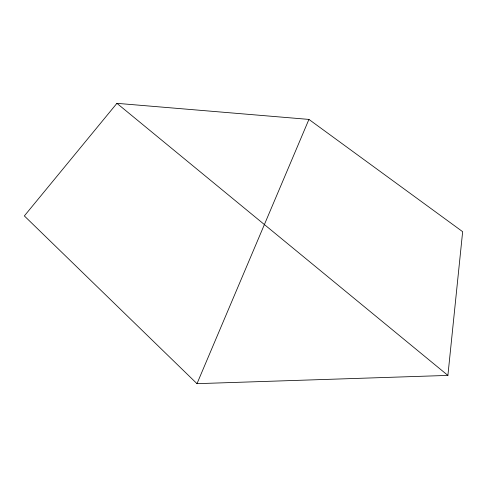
<?xml version="1.0" encoding="UTF-8"?>
<svg xmlns="http://www.w3.org/2000/svg" width="487" height="487" viewBox="0 0 487 487"><rect width="100%" height="100%" fill="white"/><g stroke="black" fill="none" stroke-linecap="round" stroke-linejoin="round"><path stroke-width="0.73" d="M447.9 375.41L462.65 231.684L308.928 119.412L116.923 103.335L24.35 215.924L196.992 383.665L447.9 375.41L116.923 103.335M196.992 383.665L308.928 119.412"/></g></svg>
